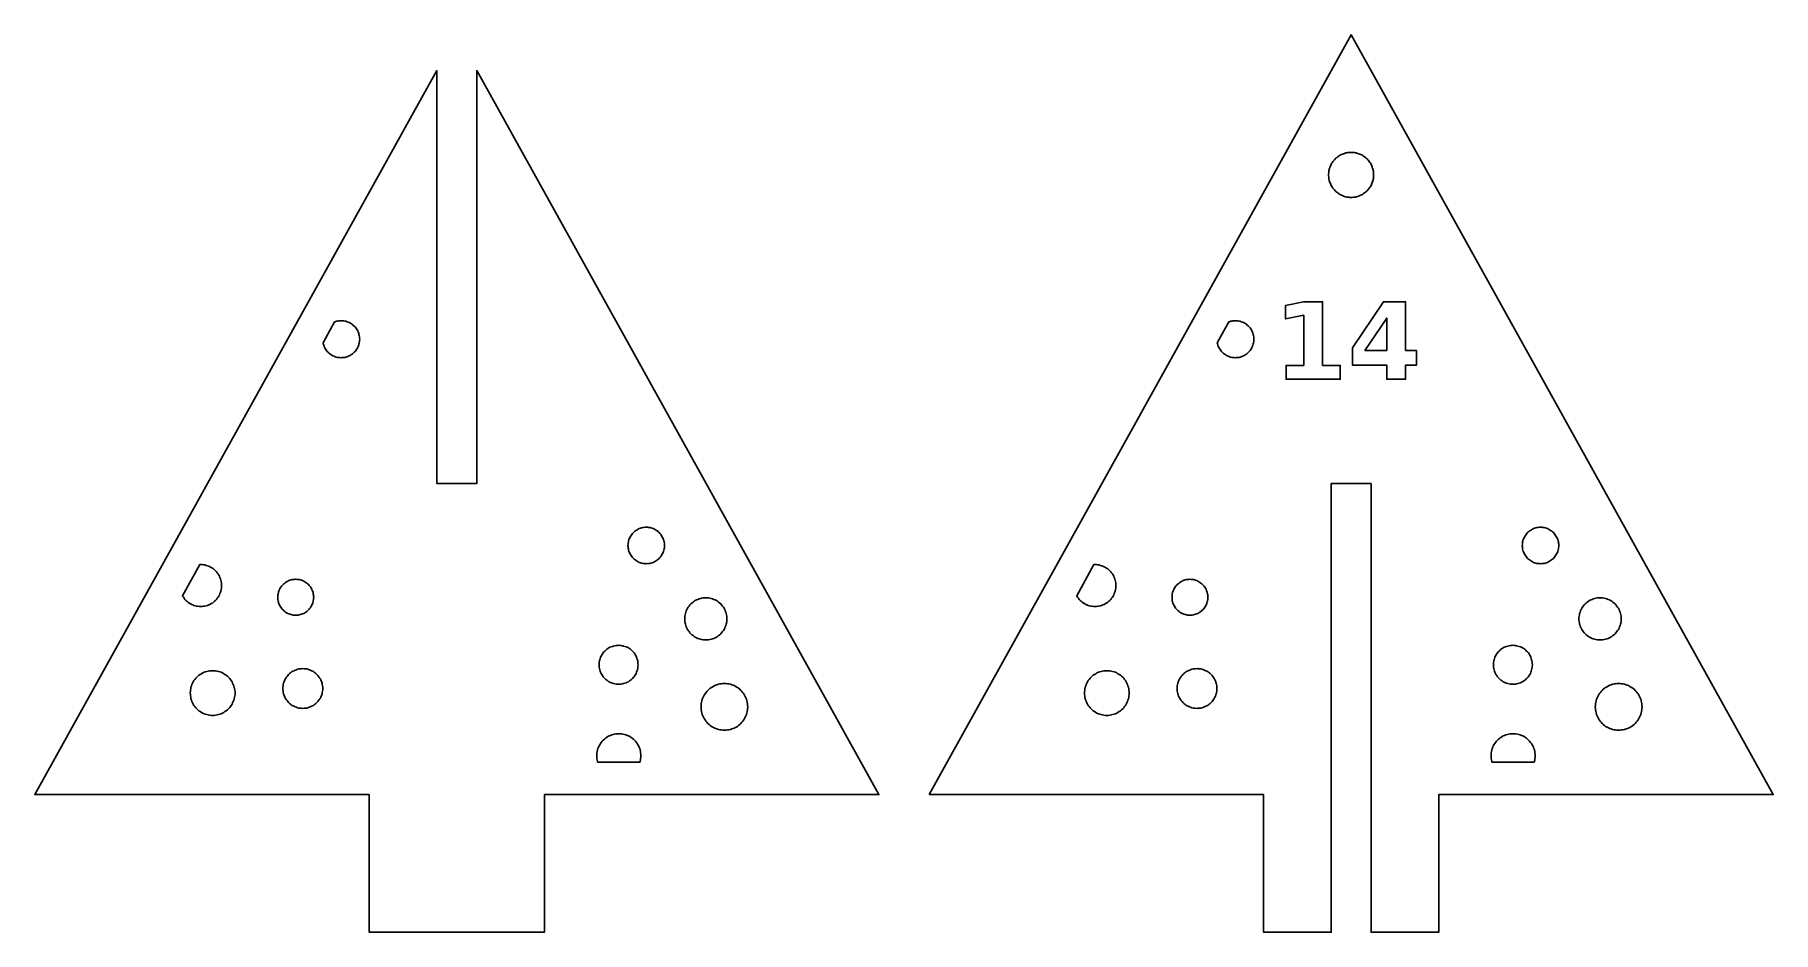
# Model space of a CAD drawing. Header units: millimetres. Extents: x -34 to 105, y -34 to 38.
import ezdxf

# ---------------------------------------------------------------- set-up
doc = ezdxf.new("R2010")
doc.units = ezdxf.units.MM
doc.layers.add('CUT', color=1, linetype='Continuous')
doc.layers.add('ENGRAVE', color=7, linetype='Continuous')

msp = doc.modelspace()

# ---------------------------------------------------------------- linework, layer by layer
at = {"layer": 'CUT'}
for points in [[(37.75, -23.25), (71.5, 37.5), (105.25, -23.25), (78.5, -23.25), (78.5, -34.25), (73.09, -34.25), (73.09, 1.62), (69.91, 1.62), (69.91, -34.25), (64.5, -34.25), (64.5, -23.25), (37.75, -23.25)], [(-7, -23.25), (-33.75, -23.25), (-1.59, 34.64), (-1.59, 1.62), (1.59, 1.62), (1.59, 34.64), (33.75, -23.25), (7, -23.25), (7, -34.25), (-7, -34.25), (-7, -23.25)], [(73.3, 26.39), (73.29, 26.48), (73.28, 26.56), (73.27, 26.65), (73.25, 26.74), (73.22, 26.82), (73.19, 26.91), (73.16, 26.99), (73.13, 27.07), (73.09, 27.15), (73.04, 27.23), (73, 27.3), (72.95, 27.37), (72.89, 27.44), (72.83, 27.51), (72.77, 27.57), (72.71, 27.63), (72.64, 27.69), (72.57, 27.75), (72.5, 27.8), (72.43, 27.84), (72.35, 27.89), (72.27, 27.93), (72.19, 27.96), (72.11, 27.99), (72.02, 28.02), (71.94, 28.05), (71.85, 28.07), (71.76, 28.08), (71.68, 28.09), (71.59, 28.1), (71.5, 28.1), (71.41, 28.1), (71.32, 28.09), (71.24, 28.08), (71.15, 28.07), (71.06, 28.05), (70.98, 28.02), (70.89, 27.99), (70.81, 27.96), (70.73, 27.93), (70.65, 27.89), (70.57, 27.84), (70.5, 27.8), (70.43, 27.75), (70.36, 27.69), (70.29, 27.63), (70.23, 27.57), (70.17, 27.51), (70.11, 27.44), (70.05, 27.37), (70, 27.3), (69.96, 27.23), (69.91, 27.15), (69.87, 27.07), (69.84, 26.99), (69.81, 26.91), (69.78, 26.82), (69.75, 26.74), (69.73, 26.65), (69.72, 26.56), (69.71, 26.48), (69.7, 26.39), (69.7, 26.3), (69.7, 26.21), (69.71, 26.12), (69.72, 26.04), (69.73, 25.95), (69.75, 25.86), (69.78, 25.78), (69.81, 25.69), (69.84, 25.61), (69.87, 25.53), (69.91, 25.45), (69.96, 25.37), (70, 25.3), (70.05, 25.23), (70.11, 25.16), (70.17, 25.09), (70.23, 25.03), (70.29, 24.97), (70.36, 24.91), (70.43, 24.85), (70.5, 24.8), (70.57, 24.76), (70.65, 24.71), (70.73, 24.67), (70.81, 24.64), (70.89, 24.61), (70.98, 24.58), (71.06, 24.55), (71.15, 24.53), (71.24, 24.52), (71.32, 24.51), (71.41, 24.5), (71.5, 24.5), (71.59, 24.5), (71.68, 24.51), (71.76, 24.52), (71.85, 24.53), (71.94, 24.55), (72.02, 24.58), (72.11, 24.61), (72.19, 24.64), (72.27, 24.67), (72.35, 24.71), (72.43, 24.76), (72.5, 24.8), (72.57, 24.85), (72.64, 24.91), (72.71, 24.97), (72.77, 25.03), (72.83, 25.09), (72.89, 25.16), (72.95, 25.23), (73, 25.3), (73.04, 25.37), (73.09, 25.45), (73.13, 25.53), (73.16, 25.61), (73.19, 25.69), (73.22, 25.78), (73.25, 25.86), (73.27, 25.95), (73.28, 26.04), (73.29, 26.12), (73.3, 26.21), (73.3, 26.3), (73.3, 26.39)], [(-7.83, 12.78), (-7.8, 12.87), (-7.79, 12.97), (-7.78, 13.07), (-7.77, 13.16), (-7.78, 13.26), (-7.79, 13.35), (-7.8, 13.45), (-7.83, 13.54), (-7.85, 13.64), (-7.89, 13.73), (-7.93, 13.82), (-7.97, 13.9), (-8.02, 13.98), (-8.08, 14.06), (-8.14, 14.14), (-8.21, 14.21), (-8.28, 14.27), (-8.35, 14.33), (-8.43, 14.39), (-8.51, 14.44), (-8.6, 14.49), (-8.69, 14.53), (-8.78, 14.56), (-8.87, 14.59), (-8.96, 14.61), (-9.06, 14.63), (-9.16, 14.64), (-9.25, 14.64), (-9.35, 14.64), (-9.45, 14.63), (-9.54, 14.61), (-9.64, 14.59), (-9.73, 14.56), (-9.78, 14.54), (-10.7, 12.88), (-10.7, 12.87), (-10.68, 12.78), (-10.65, 12.69), (-10.62, 12.6), (-10.58, 12.51), (-10.53, 12.42), (-10.48, 12.34), (-10.43, 12.26), (-10.36, 12.19), (-10.3, 12.12), (-10.23, 12.05), (-10.15, 11.99), (-10.07, 11.93), (-9.99, 11.88), (-9.91, 11.84), (-9.82, 11.8), (-9.73, 11.76), (-9.64, 11.73), (-9.54, 11.71), (-9.45, 11.7), (-9.35, 11.69), (-9.25, 11.68), (-9.16, 11.69), (-9.06, 11.7), (-8.96, 11.71), (-8.87, 11.73), (-8.78, 11.76), (-8.69, 11.8), (-8.6, 11.84), (-8.51, 11.88), (-8.43, 11.93), (-8.35, 11.99), (-8.28, 12.05), (-8.21, 12.12), (-8.14, 12.19), (-8.08, 12.26), (-8.02, 12.34), (-7.97, 12.42), (-7.93, 12.51), (-7.89, 12.6), (-7.85, 12.69), (-7.83, 12.78)], [(63.7, 12.87), (63.71, 12.97), (63.72, 13.07), (63.73, 13.16), (63.72, 13.26), (63.71, 13.35), (63.7, 13.45), (63.67, 13.54), (63.65, 13.64), (63.61, 13.73), (63.57, 13.82), (63.53, 13.9), (63.48, 13.98), (63.42, 14.06), (63.36, 14.14), (63.29, 14.21), (63.22, 14.27), (63.15, 14.33), (63.07, 14.39), (62.99, 14.44), (62.9, 14.49), (62.81, 14.53), (62.72, 14.56), (62.63, 14.59), (62.54, 14.61), (62.44, 14.63), (62.34, 14.64), (62.25, 14.64), (62.15, 14.64), (62.05, 14.63), (61.96, 14.61), (61.86, 14.59), (61.77, 14.56), (61.72, 14.54), (60.8, 12.88), (60.8, 12.87), (60.82, 12.78), (60.85, 12.69), (60.88, 12.6), (60.92, 12.51), (60.97, 12.42), (61.02, 12.34), (61.07, 12.26), (61.14, 12.19), (61.2, 12.12), (61.27, 12.05), (61.35, 11.99), (61.43, 11.93), (61.51, 11.88), (61.59, 11.84), (61.68, 11.8), (61.77, 11.76), (61.86, 11.73), (61.96, 11.71), (62.05, 11.7), (62.15, 11.69), (62.25, 11.68), (62.34, 11.69), (62.44, 11.7), (62.54, 11.71), (62.63, 11.73), (62.72, 11.76), (62.81, 11.8), (62.9, 11.84), (62.99, 11.88), (63.07, 11.93), (63.15, 11.99), (63.22, 12.05), (63.29, 12.12), (63.36, 12.19), (63.42, 12.26), (63.48, 12.34), (63.53, 12.42), (63.57, 12.51), (63.61, 12.6), (63.65, 12.69), (63.67, 12.78), (63.7, 12.87)], [(16.55, -3.71), (16.57, -3.61), (16.59, -3.52), (16.6, -3.42), (16.6, -3.33), (16.6, -3.23), (16.59, -3.14), (16.57, -3.04), (16.55, -2.95), (16.52, -2.86), (16.49, -2.77), (16.45, -2.68), (16.4, -2.6), (16.35, -2.52), (16.3, -2.44), (16.24, -2.37), (16.17, -2.3), (16.1, -2.23), (16.03, -2.17), (15.95, -2.12), (15.87, -2.07), (15.79, -2.02), (15.7, -1.98), (15.61, -1.95), (15.52, -1.92), (15.43, -1.9), (15.33, -1.88), (15.24, -1.87), (15.14, -1.87), (15.05, -1.87), (14.95, -1.88), (14.86, -1.9), (14.77, -1.92), (14.67, -1.95), (14.58, -1.98), (14.5, -2.02), (14.41, -2.07), (14.33, -2.12), (14.26, -2.17), (14.18, -2.23), (14.11, -2.3), (14.05, -2.37), (13.99, -2.44), (13.93, -2.52), (13.88, -2.6), (13.84, -2.68), (13.8, -2.77), (13.76, -2.86), (13.73, -2.95), (13.71, -3.04), (13.7, -3.14), (13.69, -3.23), (13.68, -3.33), (13.69, -3.42), (13.7, -3.52), (13.71, -3.61), (13.73, -3.71), (13.76, -3.8), (13.8, -3.89), (13.84, -3.97), (13.88, -4.06), (13.93, -4.14), (13.99, -4.22), (14.05, -4.29), (14.11, -4.36), (14.18, -4.42), (14.26, -4.49), (14.33, -4.54), (14.41, -4.59), (14.5, -4.64), (14.58, -4.68), (14.67, -4.71), (14.77, -4.74), (14.86, -4.76), (14.95, -4.77), (15.05, -4.78), (15.14, -4.79), (15.24, -4.78), (15.33, -4.77), (15.43, -4.76), (15.52, -4.74), (15.61, -4.71), (15.7, -4.68), (15.79, -4.64), (15.87, -4.59), (15.95, -4.54), (16.03, -4.49), (16.1, -4.42), (16.17, -4.36), (16.24, -4.29), (16.3, -4.22), (16.35, -4.14), (16.4, -4.06), (16.45, -3.97), (16.49, -3.89), (16.52, -3.8), (16.55, -3.71)], [(88.07, -3.61), (88.09, -3.52), (88.1, -3.42), (88.1, -3.33), (88.1, -3.23), (88.09, -3.14), (88.07, -3.04), (88.05, -2.95), (88.02, -2.86), (87.99, -2.77), (87.95, -2.68), (87.9, -2.6), (87.85, -2.52), (87.8, -2.44), (87.74, -2.37), (87.67, -2.3), (87.6, -2.23), (87.53, -2.17), (87.45, -2.12), (87.37, -2.07), (87.29, -2.02), (87.2, -1.98), (87.11, -1.95), (87.02, -1.92), (86.93, -1.9), (86.83, -1.88), (86.74, -1.87), (86.64, -1.87), (86.55, -1.87), (86.45, -1.88), (86.36, -1.9), (86.27, -1.92), (86.17, -1.95), (86.08, -1.98), (86, -2.02), (85.91, -2.07), (85.83, -2.12), (85.76, -2.17), (85.68, -2.23), (85.61, -2.3), (85.55, -2.37), (85.49, -2.44), (85.43, -2.52), (85.38, -2.6), (85.34, -2.68), (85.3, -2.77), (85.26, -2.86), (85.23, -2.95), (85.21, -3.04), (85.2, -3.14), (85.19, -3.23), (85.18, -3.33), (85.19, -3.42), (85.2, -3.52), (85.21, -3.61), (85.23, -3.71), (85.26, -3.8), (85.3, -3.89), (85.34, -3.97), (85.38, -4.06), (85.43, -4.14), (85.49, -4.22), (85.55, -4.29), (85.61, -4.36), (85.68, -4.42), (85.76, -4.49), (85.83, -4.54), (85.91, -4.59), (86, -4.64), (86.08, -4.68), (86.17, -4.71), (86.27, -4.74), (86.36, -4.76), (86.45, -4.77), (86.55, -4.78), (86.64, -4.79), (86.74, -4.78), (86.83, -4.77), (86.93, -4.76), (87.02, -4.74), (87.11, -4.71), (87.2, -4.68), (87.29, -4.64), (87.37, -4.59), (87.45, -4.54), (87.53, -4.49), (87.6, -4.42), (87.67, -4.36), (87.74, -4.29), (87.8, -4.22), (87.85, -4.14), (87.9, -4.06), (87.95, -3.97), (87.99, -3.89), (88.02, -3.8), (88.05, -3.71), (88.07, -3.61)], [(-18.84, -6.86), (-18.82, -6.75), (-18.81, -6.64), (-18.81, -6.53), (-18.81, -6.43), (-18.82, -6.32), (-18.84, -6.21), (-18.87, -6.1), (-18.9, -6), (-18.94, -5.89), (-18.98, -5.79), (-19.03, -5.7), (-19.09, -5.6), (-19.16, -5.52), (-19.22, -5.43), (-19.3, -5.35), (-19.38, -5.28), (-19.46, -5.21), (-19.55, -5.14), (-19.65, -5.09), (-19.74, -5.03), (-19.84, -4.99), (-19.95, -4.95), (-20.05, -4.92), (-20.16, -4.89), (-20.26, -4.88), (-20.37, -4.86), (-20.48, -4.86), (-20.56, -4.86), (-21.94, -7.35), (-21.93, -7.37), (-21.87, -7.46), (-21.81, -7.55), (-21.74, -7.64), (-21.67, -7.72), (-21.59, -7.79), (-21.5, -7.86), (-21.41, -7.93), (-21.32, -7.98), (-21.22, -8.04), (-21.12, -8.08), (-21.02, -8.12), (-20.92, -8.15), (-20.81, -8.18), (-20.7, -8.19), (-20.59, -8.2), (-20.48, -8.21), (-20.37, -8.2), (-20.26, -8.19), (-20.16, -8.18), (-20.05, -8.15), (-19.95, -8.12), (-19.84, -8.08), (-19.74, -8.04), (-19.65, -7.98), (-19.55, -7.93), (-19.46, -7.86), (-19.38, -7.79), (-19.3, -7.72), (-19.22, -7.64), (-19.16, -7.55), (-19.09, -7.46), (-19.03, -7.37), (-18.98, -7.27), (-18.94, -7.17), (-18.9, -7.07), (-18.87, -6.97), (-18.84, -6.86)], [(52.68, -6.75), (52.69, -6.64), (52.69, -6.53), (52.69, -6.43), (52.68, -6.32), (52.66, -6.21), (52.63, -6.1), (52.6, -6), (52.56, -5.89), (52.52, -5.79), (52.47, -5.7), (52.41, -5.6), (52.34, -5.52), (52.28, -5.43), (52.2, -5.35), (52.12, -5.28), (52.04, -5.21), (51.95, -5.14), (51.85, -5.09), (51.76, -5.03), (51.66, -4.99), (51.55, -4.95), (51.45, -4.92), (51.34, -4.89), (51.24, -4.88), (51.13, -4.86), (51.02, -4.86), (50.94, -4.86), (49.56, -7.35), (49.57, -7.37), (49.63, -7.46), (49.69, -7.55), (49.76, -7.64), (49.83, -7.72), (49.91, -7.79), (50, -7.86), (50.09, -7.93), (50.18, -7.98), (50.28, -8.04), (50.38, -8.08), (50.48, -8.12), (50.58, -8.15), (50.69, -8.18), (50.8, -8.19), (50.91, -8.2), (51.02, -8.21), (51.13, -8.2), (51.24, -8.19), (51.34, -8.18), (51.45, -8.15), (51.55, -8.12), (51.66, -8.08), (51.76, -8.04), (51.85, -7.98), (51.95, -7.93), (52.04, -7.86), (52.12, -7.79), (52.2, -7.72), (52.28, -7.64), (52.34, -7.55), (52.41, -7.46), (52.47, -7.37), (52.52, -7.27), (52.56, -7.17), (52.6, -7.07), (52.63, -6.97), (52.66, -6.86), (52.68, -6.75)], [(-11.48, -7.75), (-11.46, -7.66), (-11.46, -7.56), (-11.45, -7.47), (-11.46, -7.37), (-11.46, -7.28), (-11.48, -7.19), (-11.5, -7.1), (-11.53, -7.01), (-11.56, -6.92), (-11.6, -6.83), (-11.64, -6.75), (-11.69, -6.67), (-11.75, -6.59), (-11.81, -6.52), (-11.87, -6.45), (-11.94, -6.39), (-12.01, -6.33), (-12.09, -6.28), (-12.17, -6.23), (-12.25, -6.18), (-12.34, -6.14), (-12.43, -6.11), (-12.52, -6.08), (-12.61, -6.06), (-12.7, -6.05), (-12.79, -6.04), (-12.89, -6.03), (-12.98, -6.04), (-13.08, -6.05), (-13.17, -6.06), (-13.26, -6.08), (-13.35, -6.11), (-13.44, -6.14), (-13.52, -6.18), (-13.61, -6.23), (-13.69, -6.28), (-13.76, -6.33), (-13.83, -6.39), (-13.9, -6.45), (-13.97, -6.52), (-14.03, -6.59), (-14.08, -6.67), (-14.13, -6.75), (-14.18, -6.83), (-14.21, -6.92), (-14.25, -7.01), (-14.27, -7.1), (-14.3, -7.19), (-14.31, -7.28), (-14.32, -7.37), (-14.32, -7.47), (-14.32, -7.56), (-14.31, -7.66), (-14.3, -7.75), (-14.27, -7.84), (-14.25, -7.93), (-14.21, -8.02), (-14.18, -8.1), (-14.13, -8.19), (-14.08, -8.27), (-14.03, -8.34), (-13.97, -8.42), (-13.9, -8.48), (-13.83, -8.55), (-13.76, -8.61), (-13.69, -8.66), (-13.61, -8.71), (-13.52, -8.76), (-13.44, -8.8), (-13.35, -8.83), (-13.26, -8.86), (-13.17, -8.88), (-13.08, -8.89), (-12.98, -8.9), (-12.89, -8.9), (-12.79, -8.9), (-12.7, -8.89), (-12.61, -8.88), (-12.52, -8.86), (-12.43, -8.83), (-12.34, -8.8), (-12.25, -8.76), (-12.17, -8.71), (-12.09, -8.66), (-12.01, -8.61), (-11.94, -8.55), (-11.87, -8.48), (-11.81, -8.42), (-11.75, -8.34), (-11.69, -8.27), (-11.64, -8.19), (-11.6, -8.1), (-11.56, -8.02), (-11.53, -7.93), (-11.5, -7.84), (-11.48, -7.75)], [(60.04, -7.66), (60.04, -7.56), (60.05, -7.47), (60.04, -7.37), (60.04, -7.28), (60.02, -7.19), (60, -7.1), (59.97, -7.01), (59.94, -6.92), (59.9, -6.83), (59.86, -6.75), (59.81, -6.67), (59.75, -6.59), (59.69, -6.52), (59.63, -6.45), (59.56, -6.39), (59.49, -6.33), (59.41, -6.28), (59.33, -6.23), (59.25, -6.18), (59.16, -6.14), (59.07, -6.11), (58.98, -6.08), (58.89, -6.06), (58.8, -6.05), (58.71, -6.04), (58.61, -6.03), (58.52, -6.04), (58.42, -6.05), (58.33, -6.06), (58.24, -6.08), (58.15, -6.11), (58.06, -6.14), (57.98, -6.18), (57.89, -6.23), (57.81, -6.28), (57.74, -6.33), (57.67, -6.39), (57.6, -6.45), (57.53, -6.52), (57.47, -6.59), (57.42, -6.67), (57.37, -6.75), (57.32, -6.83), (57.29, -6.92), (57.25, -7.01), (57.23, -7.1), (57.2, -7.19), (57.19, -7.28), (57.18, -7.37), (57.18, -7.47), (57.18, -7.56), (57.19, -7.66), (57.2, -7.75), (57.23, -7.84), (57.25, -7.93), (57.29, -8.02), (57.32, -8.1), (57.37, -8.19), (57.42, -8.27), (57.47, -8.34), (57.53, -8.42), (57.6, -8.48), (57.67, -8.55), (57.74, -8.61), (57.81, -8.66), (57.89, -8.71), (57.98, -8.76), (58.06, -8.8), (58.15, -8.83), (58.24, -8.86), (58.33, -8.88), (58.42, -8.89), (58.52, -8.9), (58.61, -8.9), (58.71, -8.9), (58.8, -8.89), (58.89, -8.88), (58.98, -8.86), (59.07, -8.83), (59.16, -8.8), (59.25, -8.76), (59.33, -8.71), (59.41, -8.66), (59.49, -8.61), (59.56, -8.55), (59.63, -8.48), (59.69, -8.42), (59.75, -8.34), (59.81, -8.27), (59.86, -8.19), (59.9, -8.1), (59.94, -8.02), (59.97, -7.93), (60, -7.84), (60.02, -7.75), (60.04, -7.66)], [(21.56, -9.53), (21.58, -9.42), (21.59, -9.31), (21.59, -9.2), (21.59, -9.09), (21.58, -8.98), (21.56, -8.87), (21.54, -8.76), (21.5, -8.65), (21.46, -8.55), (21.42, -8.45), (21.37, -8.35), (21.31, -8.26), (21.24, -8.17), (21.17, -8.08), (21.1, -8), (21.02, -7.93), (20.93, -7.86), (20.84, -7.79), (20.75, -7.73), (20.65, -7.68), (20.55, -7.64), (20.45, -7.6), (20.34, -7.57), (20.23, -7.54), (20.12, -7.52), (20.01, -7.51), (19.9, -7.51), (19.79, -7.51), (19.68, -7.52), (19.57, -7.54), (19.47, -7.57), (19.36, -7.6), (19.26, -7.64), (19.16, -7.68), (19.06, -7.73), (18.97, -7.79), (18.88, -7.86), (18.79, -7.93), (18.71, -8), (18.63, -8.08), (18.56, -8.17), (18.5, -8.26), (18.44, -8.35), (18.39, -8.45), (18.34, -8.55), (18.31, -8.65), (18.27, -8.76), (18.25, -8.87), (18.23, -8.98), (18.22, -9.09), (18.22, -9.2), (18.22, -9.31), (18.23, -9.42), (18.25, -9.53), (18.27, -9.63), (18.31, -9.74), (18.34, -9.84), (18.39, -9.94), (18.44, -10.04), (18.5, -10.13), (18.56, -10.22), (18.63, -10.31), (18.71, -10.39), (18.79, -10.47), (18.88, -10.54), (18.97, -10.6), (19.06, -10.66), (19.16, -10.71), (19.26, -10.76), (19.36, -10.8), (19.47, -10.83), (19.57, -10.85), (19.68, -10.87), (19.79, -10.88), (19.9, -10.88), (20.01, -10.88), (20.12, -10.87), (20.23, -10.85), (20.34, -10.83), (20.45, -10.8), (20.55, -10.76), (20.65, -10.71), (20.75, -10.66), (20.84, -10.6), (20.93, -10.54), (21.02, -10.47), (21.1, -10.39), (21.17, -10.31), (21.24, -10.22), (21.31, -10.13), (21.37, -10.04), (21.42, -9.94), (21.46, -9.84), (21.5, -9.74), (21.54, -9.63), (21.56, -9.53)], [(93.08, -9.42), (93.09, -9.31), (93.09, -9.2), (93.09, -9.09), (93.08, -8.98), (93.06, -8.87), (93.04, -8.76), (93, -8.65), (92.96, -8.55), (92.92, -8.45), (92.87, -8.35), (92.81, -8.26), (92.74, -8.17), (92.67, -8.08), (92.6, -8), (92.52, -7.93), (92.43, -7.86), (92.34, -7.79), (92.25, -7.73), (92.15, -7.68), (92.05, -7.64), (91.95, -7.6), (91.84, -7.57), (91.73, -7.54), (91.62, -7.52), (91.51, -7.51), (91.4, -7.51), (91.29, -7.51), (91.18, -7.52), (91.07, -7.54), (90.97, -7.57), (90.86, -7.6), (90.76, -7.64), (90.66, -7.68), (90.56, -7.73), (90.47, -7.79), (90.38, -7.86), (90.29, -7.93), (90.21, -8), (90.13, -8.08), (90.06, -8.17), (90, -8.26), (89.94, -8.35), (89.89, -8.45), (89.84, -8.55), (89.81, -8.65), (89.77, -8.76), (89.75, -8.87), (89.73, -8.98), (89.72, -9.09), (89.72, -9.2), (89.72, -9.31), (89.73, -9.42), (89.75, -9.53), (89.77, -9.63), (89.81, -9.74), (89.84, -9.84), (89.89, -9.94), (89.94, -10.04), (90, -10.13), (90.06, -10.22), (90.13, -10.31), (90.21, -10.39), (90.29, -10.47), (90.38, -10.54), (90.47, -10.6), (90.56, -10.66), (90.66, -10.71), (90.76, -10.76), (90.86, -10.8), (90.97, -10.83), (91.07, -10.85), (91.18, -10.87), (91.29, -10.88), (91.4, -10.88), (91.51, -10.88), (91.62, -10.87), (91.73, -10.85), (91.84, -10.83), (91.95, -10.8), (92.05, -10.76), (92.15, -10.71), (92.25, -10.66), (92.34, -10.6), (92.43, -10.54), (92.52, -10.47), (92.6, -10.39), (92.67, -10.31), (92.74, -10.22), (92.81, -10.13), (92.87, -10.04), (92.92, -9.94), (92.96, -9.84), (93, -9.74), (93.04, -9.63), (93.06, -9.53), (93.08, -9.42)], [(14.43, -13.27), (14.46, -13.17), (14.47, -13.07), (14.48, -12.97), (14.49, -12.87), (14.48, -12.77), (14.47, -12.67), (14.46, -12.56), (14.43, -12.47), (14.4, -12.37), (14.37, -12.27), (14.33, -12.18), (14.28, -12.09), (14.23, -12), (14.17, -11.92), (14.1, -11.84), (14.03, -11.77), (13.96, -11.7), (13.88, -11.63), (13.8, -11.57), (13.71, -11.52), (13.62, -11.47), (13.53, -11.43), (13.43, -11.4), (13.33, -11.37), (13.23, -11.34), (13.13, -11.33), (13.03, -11.32), (12.93, -11.31), (12.83, -11.32), (12.73, -11.33), (12.63, -11.34), (12.53, -11.37), (12.43, -11.4), (12.34, -11.43), (12.24, -11.47), (12.15, -11.52), (12.07, -11.57), (11.98, -11.63), (11.91, -11.7), (11.83, -11.77), (11.76, -11.84), (11.7, -11.92), (11.64, -12), (11.58, -12.09), (11.54, -12.18), (11.49, -12.27), (11.46, -12.37), (11.43, -12.47), (11.41, -12.56), (11.39, -12.67), (11.38, -12.77), (11.38, -12.87), (11.38, -12.97), (11.39, -13.07), (11.41, -13.17), (11.43, -13.27), (11.46, -13.37), (11.49, -13.46), (11.54, -13.56), (11.58, -13.65), (11.64, -13.73), (11.7, -13.82), (11.76, -13.89), (11.83, -13.97), (11.91, -14.04), (11.98, -14.1), (12.07, -14.16), (12.15, -14.22), (12.24, -14.26), (12.34, -14.31), (12.43, -14.34), (12.53, -14.37), (12.63, -14.39), (12.73, -14.41), (12.83, -14.42), (12.93, -14.42), (13.03, -14.42), (13.13, -14.41), (13.23, -14.39), (13.33, -14.37), (13.43, -14.34), (13.53, -14.31), (13.62, -14.26), (13.71, -14.22), (13.8, -14.16), (13.88, -14.1), (13.96, -14.04), (14.03, -13.97), (14.1, -13.89), (14.17, -13.82), (14.23, -13.73), (14.28, -13.65), (14.33, -13.56), (14.37, -13.46), (14.4, -13.37), (14.43, -13.27)], [(85.96, -13.17), (85.97, -13.07), (85.98, -12.97), (85.99, -12.87), (85.98, -12.77), (85.97, -12.67), (85.96, -12.56), (85.93, -12.47), (85.9, -12.37), (85.87, -12.27), (85.83, -12.18), (85.78, -12.09), (85.73, -12), (85.67, -11.92), (85.6, -11.84), (85.53, -11.77), (85.46, -11.7), (85.38, -11.63), (85.3, -11.57), (85.21, -11.52), (85.12, -11.47), (85.03, -11.43), (84.93, -11.4), (84.83, -11.37), (84.73, -11.34), (84.63, -11.33), (84.53, -11.32), (84.43, -11.31), (84.33, -11.32), (84.23, -11.33), (84.13, -11.34), (84.03, -11.37), (83.93, -11.4), (83.84, -11.43), (83.74, -11.47), (83.65, -11.52), (83.57, -11.57), (83.48, -11.63), (83.41, -11.7), (83.33, -11.77), (83.26, -11.84), (83.2, -11.92), (83.14, -12), (83.08, -12.09), (83.04, -12.18), (82.99, -12.27), (82.96, -12.37), (82.93, -12.47), (82.91, -12.56), (82.89, -12.67), (82.88, -12.77), (82.88, -12.87), (82.88, -12.97), (82.89, -13.07), (82.91, -13.17), (82.93, -13.27), (82.96, -13.37), (82.99, -13.46), (83.04, -13.56), (83.08, -13.65), (83.14, -13.73), (83.2, -13.82), (83.26, -13.89), (83.33, -13.97), (83.41, -14.04), (83.48, -14.1), (83.57, -14.16), (83.65, -14.22), (83.74, -14.26), (83.84, -14.31), (83.93, -14.34), (84.03, -14.37), (84.13, -14.39), (84.23, -14.41), (84.33, -14.42), (84.43, -14.42), (84.53, -14.42), (84.63, -14.41), (84.73, -14.39), (84.83, -14.37), (84.93, -14.34), (85.03, -14.31), (85.12, -14.26), (85.21, -14.22), (85.3, -14.16), (85.38, -14.1), (85.46, -14.04), (85.53, -13.97), (85.6, -13.89), (85.67, -13.82), (85.73, -13.73), (85.78, -13.65), (85.83, -13.56), (85.87, -13.46), (85.9, -13.37), (85.93, -13.27), (85.96, -13.17)], [(-17.78, -15.47), (-17.76, -15.36), (-17.74, -15.24), (-17.74, -15.12), (-17.74, -15.01), (-17.76, -14.89), (-17.78, -14.78), (-17.8, -14.66), (-17.84, -14.55), (-17.88, -14.44), (-17.93, -14.33), (-17.98, -14.23), (-18.04, -14.13), (-18.11, -14.04), (-18.18, -13.95), (-18.26, -13.86), (-18.35, -13.78), (-18.44, -13.71), (-18.54, -13.64), (-18.64, -13.58), (-18.74, -13.52), (-18.85, -13.47), (-18.95, -13.43), (-19.07, -13.4), (-19.18, -13.37), (-19.3, -13.35), (-19.41, -13.34), (-19.53, -13.34), (-19.65, -13.34), (-19.76, -13.35), (-19.88, -13.37), (-19.99, -13.4), (-20.1, -13.43), (-20.21, -13.47), (-20.32, -13.52), (-20.42, -13.58), (-20.52, -13.64), (-20.62, -13.71), (-20.71, -13.78), (-20.79, -13.86), (-20.87, -13.95), (-20.95, -14.04), (-21.02, -14.13), (-21.08, -14.23), (-21.13, -14.33), (-21.18, -14.44), (-21.22, -14.55), (-21.26, -14.66), (-21.28, -14.78), (-21.3, -14.89), (-21.31, -15.01), (-21.32, -15.12), (-21.31, -15.24), (-21.3, -15.36), (-21.28, -15.47), (-21.26, -15.59), (-21.22, -15.7), (-21.18, -15.81), (-21.13, -15.92), (-21.08, -16.02), (-21.02, -16.12), (-20.95, -16.21), (-20.87, -16.3), (-20.79, -16.39), (-20.71, -16.47), (-20.62, -16.54), (-20.52, -16.61), (-20.42, -16.67), (-20.32, -16.73), (-20.21, -16.78), (-20.1, -16.82), (-19.99, -16.85), (-19.88, -16.88), (-19.76, -16.9), (-19.65, -16.91), (-19.53, -16.91), (-19.41, -16.91), (-19.3, -16.9), (-19.18, -16.88), (-19.07, -16.85), (-18.95, -16.82), (-18.85, -16.78), (-18.74, -16.73), (-18.64, -16.67), (-18.54, -16.61), (-18.44, -16.54), (-18.35, -16.47), (-18.26, -16.39), (-18.18, -16.3), (-18.11, -16.21), (-18.04, -16.12), (-17.98, -16.02), (-17.93, -15.92), (-17.88, -15.81), (-17.84, -15.7), (-17.8, -15.59), (-17.78, -15.47)], [(-10.78, -15.18), (-10.76, -15.08), (-10.74, -14.97), (-10.73, -14.87), (-10.73, -14.76), (-10.73, -14.66), (-10.74, -14.56), (-10.76, -14.45), (-10.78, -14.35), (-10.81, -14.25), (-10.85, -14.16), (-10.89, -14.06), (-10.94, -13.97), (-11, -13.88), (-11.06, -13.8), (-11.12, -13.72), (-11.2, -13.64), (-11.27, -13.57), (-11.35, -13.5), (-11.44, -13.44), (-11.53, -13.39), (-11.62, -13.34), (-11.71, -13.29), (-11.81, -13.26), (-11.91, -13.23), (-12.01, -13.2), (-12.11, -13.19), (-12.22, -13.18), (-12.32, -13.17), (-12.43, -13.18), (-12.53, -13.19), (-12.63, -13.2), (-12.73, -13.23), (-12.83, -13.26), (-12.93, -13.29), (-13.02, -13.34), (-13.12, -13.39), (-13.21, -13.44), (-13.29, -13.5), (-13.37, -13.57), (-13.45, -13.64), (-13.52, -13.72), (-13.58, -13.8), (-13.64, -13.88), (-13.7, -13.97), (-13.75, -14.06), (-13.79, -14.16), (-13.83, -14.25), (-13.86, -14.35), (-13.88, -14.45), (-13.9, -14.56), (-13.91, -14.66), (-13.91, -14.76), (-13.91, -14.87), (-13.9, -14.97), (-13.88, -15.08), (-13.86, -15.18), (-13.83, -15.28), (-13.79, -15.37), (-13.75, -15.47), (-13.7, -15.56), (-13.64, -15.65), (-13.58, -15.73), (-13.52, -15.81), (-13.45, -15.89), (-13.37, -15.96), (-13.29, -16.03), (-13.21, -16.09), (-13.12, -16.14), (-13.02, -16.19), (-12.93, -16.24), (-12.83, -16.27), (-12.73, -16.3), (-12.63, -16.33), (-12.53, -16.34), (-12.43, -16.35), (-12.32, -16.36), (-12.22, -16.35), (-12.11, -16.34), (-12.01, -16.33), (-11.91, -16.3), (-11.81, -16.27), (-11.71, -16.24), (-11.62, -16.19), (-11.53, -16.14), (-11.44, -16.09), (-11.35, -16.03), (-11.27, -15.96), (-11.2, -15.89), (-11.12, -15.81), (-11.06, -15.73), (-11, -15.65), (-10.94, -15.56), (-10.89, -15.47), (-10.85, -15.37), (-10.81, -15.28), (-10.78, -15.18)], [(53.74, -15.36), (53.76, -15.24), (53.76, -15.12), (53.76, -15.01), (53.74, -14.89), (53.72, -14.78), (53.7, -14.66), (53.66, -14.55), (53.62, -14.44), (53.57, -14.33), (53.52, -14.23), (53.46, -14.13), (53.39, -14.04), (53.32, -13.95), (53.24, -13.86), (53.15, -13.78), (53.06, -13.71), (52.96, -13.64), (52.86, -13.58), (52.76, -13.52), (52.65, -13.47), (52.55, -13.43), (52.43, -13.4), (52.32, -13.37), (52.2, -13.35), (52.09, -13.34), (51.97, -13.34), (51.85, -13.34), (51.74, -13.35), (51.62, -13.37), (51.51, -13.4), (51.4, -13.43), (51.29, -13.47), (51.18, -13.52), (51.08, -13.58), (50.98, -13.64), (50.88, -13.71), (50.79, -13.78), (50.71, -13.86), (50.63, -13.95), (50.55, -14.04), (50.48, -14.13), (50.42, -14.23), (50.37, -14.33), (50.32, -14.44), (50.28, -14.55), (50.24, -14.66), (50.22, -14.78), (50.2, -14.89), (50.19, -15.01), (50.18, -15.12), (50.19, -15.24), (50.2, -15.36), (50.22, -15.47), (50.24, -15.59), (50.28, -15.7), (50.32, -15.81), (50.37, -15.92), (50.42, -16.02), (50.48, -16.12), (50.55, -16.21), (50.63, -16.3), (50.71, -16.39), (50.79, -16.47), (50.88, -16.54), (50.98, -16.61), (51.08, -16.67), (51.18, -16.73), (51.29, -16.78), (51.4, -16.82), (51.51, -16.85), (51.62, -16.88), (51.74, -16.9), (51.85, -16.91), (51.97, -16.91), (52.09, -16.91), (52.2, -16.9), (52.32, -16.88), (52.43, -16.85), (52.55, -16.82), (52.65, -16.78), (52.76, -16.73), (52.86, -16.67), (52.96, -16.61), (53.06, -16.54), (53.15, -16.47), (53.24, -16.39), (53.32, -16.3), (53.39, -16.21), (53.46, -16.12), (53.52, -16.02), (53.57, -15.92), (53.62, -15.81), (53.66, -15.7), (53.7, -15.59), (53.72, -15.47), (53.74, -15.36)], [(60.74, -15.08), (60.76, -14.97), (60.77, -14.87), (60.77, -14.76), (60.77, -14.66), (60.76, -14.56), (60.74, -14.45), (60.72, -14.35), (60.69, -14.25), (60.65, -14.16), (60.61, -14.06), (60.56, -13.97), (60.5, -13.88), (60.44, -13.8), (60.38, -13.72), (60.3, -13.64), (60.23, -13.57), (60.15, -13.5), (60.06, -13.44), (59.97, -13.39), (59.88, -13.34), (59.79, -13.29), (59.69, -13.26), (59.59, -13.23), (59.49, -13.2), (59.39, -13.19), (59.28, -13.18), (59.18, -13.17), (59.07, -13.18), (58.97, -13.19), (58.87, -13.2), (58.77, -13.23), (58.67, -13.26), (58.57, -13.29), (58.48, -13.34), (58.38, -13.39), (58.29, -13.44), (58.21, -13.5), (58.13, -13.57), (58.05, -13.64), (57.98, -13.72), (57.92, -13.8), (57.86, -13.88), (57.8, -13.97), (57.75, -14.06), (57.71, -14.16), (57.67, -14.25), (57.64, -14.35), (57.62, -14.45), (57.6, -14.56), (57.59, -14.66), (57.59, -14.76), (57.59, -14.87), (57.6, -14.97), (57.62, -15.08), (57.64, -15.18), (57.67, -15.28), (57.71, -15.37), (57.75, -15.47), (57.8, -15.56), (57.86, -15.65), (57.92, -15.73), (57.98, -15.81), (58.05, -15.89), (58.13, -15.96), (58.21, -16.03), (58.29, -16.09), (58.38, -16.14), (58.48, -16.19), (58.57, -16.24), (58.67, -16.27), (58.77, -16.3), (58.87, -16.33), (58.97, -16.34), (59.07, -16.35), (59.18, -16.36), (59.28, -16.35), (59.39, -16.34), (59.49, -16.33), (59.59, -16.3), (59.69, -16.27), (59.79, -16.24), (59.88, -16.19), (59.97, -16.14), (60.06, -16.09), (60.15, -16.03), (60.23, -15.96), (60.3, -15.89), (60.38, -15.81), (60.44, -15.73), (60.5, -15.65), (60.56, -15.56), (60.61, -15.47), (60.65, -15.37), (60.69, -15.28), (60.72, -15.18), (60.74, -15.08)], [(23.22, -16.6), (23.24, -16.48), (23.25, -16.36), (23.26, -16.23), (23.25, -16.11), (23.24, -15.99), (23.22, -15.87), (23.19, -15.75), (23.16, -15.63), (23.11, -15.52), (23.06, -15.41), (23.01, -15.3), (22.94, -15.2), (22.87, -15.1), (22.79, -15), (22.71, -14.92), (22.62, -14.83), (22.53, -14.75), (22.43, -14.68), (22.32, -14.62), (22.22, -14.56), (22.1, -14.51), (21.99, -14.47), (21.87, -14.43), (21.75, -14.4), (21.63, -14.38), (21.51, -14.37), (21.39, -14.37), (21.27, -14.37), (21.15, -14.38), (21.03, -14.4), (20.91, -14.43), (20.79, -14.47), (20.68, -14.51), (20.57, -14.56), (20.46, -14.62), (20.35, -14.68), (20.25, -14.75), (20.16, -14.83), (20.07, -14.92), (19.99, -15), (19.91, -15.1), (19.84, -15.2), (19.77, -15.3), (19.72, -15.41), (19.67, -15.52), (19.62, -15.63), (19.59, -15.75), (19.56, -15.87), (19.54, -15.99), (19.53, -16.11), (19.52, -16.23), (19.53, -16.36), (19.54, -16.48), (19.56, -16.6), (19.59, -16.72), (19.62, -16.83), (19.67, -16.95), (19.72, -17.06), (19.77, -17.17), (19.84, -17.27), (19.91, -17.37), (19.99, -17.46), (20.07, -17.55), (20.16, -17.64), (20.25, -17.71), (20.35, -17.79), (20.46, -17.85), (20.57, -17.91), (20.68, -17.96), (20.79, -18), (20.91, -18.04), (21.03, -18.06), (21.15, -18.08), (21.27, -18.1), (21.39, -18.1), (21.51, -18.1), (21.63, -18.08), (21.75, -18.06), (21.87, -18.04), (21.99, -18), (22.1, -17.96), (22.22, -17.91), (22.32, -17.85), (22.43, -17.79), (22.53, -17.71), (22.62, -17.64), (22.71, -17.55), (22.79, -17.46), (22.87, -17.37), (22.94, -17.27), (23.01, -17.17), (23.06, -17.06), (23.11, -16.95), (23.16, -16.83), (23.19, -16.72), (23.22, -16.6)], [(94.74, -16.48), (94.75, -16.36), (94.76, -16.23), (94.75, -16.11), (94.74, -15.99), (94.72, -15.87), (94.69, -15.75), (94.66, -15.63), (94.61, -15.52), (94.56, -15.41), (94.51, -15.3), (94.44, -15.2), (94.37, -15.1), (94.29, -15), (94.21, -14.92), (94.12, -14.83), (94.03, -14.75), (93.93, -14.68), (93.82, -14.62), (93.72, -14.56), (93.6, -14.51), (93.49, -14.47), (93.37, -14.43), (93.25, -14.4), (93.13, -14.38), (93.01, -14.37), (92.89, -14.37), (92.77, -14.37), (92.65, -14.38), (92.53, -14.4), (92.41, -14.43), (92.29, -14.47), (92.18, -14.51), (92.07, -14.56), (91.96, -14.62), (91.85, -14.68), (91.75, -14.75), (91.66, -14.83), (91.57, -14.92), (91.49, -15), (91.41, -15.1), (91.34, -15.2), (91.27, -15.3), (91.22, -15.41), (91.17, -15.52), (91.12, -15.63), (91.09, -15.75), (91.06, -15.87), (91.04, -15.99), (91.03, -16.11), (91.02, -16.23), (91.03, -16.36), (91.04, -16.48), (91.06, -16.6), (91.09, -16.72), (91.12, -16.83), (91.17, -16.95), (91.22, -17.06), (91.27, -17.17), (91.34, -17.27), (91.41, -17.37), (91.49, -17.46), (91.57, -17.55), (91.66, -17.64), (91.75, -17.71), (91.85, -17.79), (91.96, -17.85), (92.07, -17.91), (92.18, -17.96), (92.29, -18), (92.41, -18.04), (92.53, -18.06), (92.65, -18.08), (92.77, -18.1), (92.89, -18.1), (93.01, -18.1), (93.13, -18.08), (93.25, -18.06), (93.37, -18.04), (93.49, -18), (93.6, -17.96), (93.72, -17.91), (93.82, -17.85), (93.93, -17.79), (94.03, -17.71), (94.12, -17.64), (94.21, -17.55), (94.29, -17.46), (94.37, -17.37), (94.44, -17.27), (94.51, -17.17), (94.56, -17.06), (94.61, -16.95), (94.66, -16.83), (94.69, -16.72), (94.72, -16.6), (94.74, -16.48)], [(14.68, -20.48), (14.69, -20.37), (14.71, -20.25), (14.71, -20.14), (14.71, -20.02), (14.69, -19.91), (14.68, -19.79), (14.65, -19.68), (14.62, -19.57), (14.58, -19.46), (14.53, -19.36), (14.47, -19.26), (14.41, -19.16), (14.35, -19.07), (14.27, -18.98), (14.19, -18.89), (14.11, -18.81), (14.02, -18.74), (13.93, -18.67), (13.83, -18.61), (13.73, -18.56), (13.62, -18.51), (13.51, -18.47), (13.4, -18.44), (13.29, -18.41), (13.18, -18.39), (13.06, -18.38), (12.95, -18.38), (12.83, -18.38), (12.72, -18.39), (12.6, -18.41), (12.49, -18.44), (12.38, -18.47), (12.27, -18.51), (12.17, -18.56), (12.07, -18.61), (11.97, -18.67), (11.88, -18.74), (11.79, -18.81), (11.7, -18.89), (11.62, -18.98), (11.55, -19.07), (11.48, -19.16), (11.42, -19.26), (11.37, -19.36), (11.32, -19.46), (11.28, -19.57), (11.25, -19.68), (11.22, -19.79), (11.2, -19.91), (11.19, -20.02), (11.19, -20.14), (11.19, -20.25), (11.2, -20.37), (11.22, -20.48), (11.25, -20.59), (11.26, -20.65), (14.63, -20.65), (14.65, -20.59), (14.68, -20.48)], [(86.19, -20.37), (86.21, -20.25), (86.21, -20.14), (86.21, -20.02), (86.19, -19.91), (86.18, -19.79), (86.15, -19.68), (86.12, -19.57), (86.08, -19.46), (86.03, -19.36), (85.97, -19.26), (85.91, -19.16), (85.85, -19.07), (85.77, -18.98), (85.69, -18.89), (85.61, -18.81), (85.52, -18.74), (85.43, -18.67), (85.33, -18.61), (85.23, -18.56), (85.12, -18.51), (85.01, -18.47), (84.9, -18.44), (84.79, -18.41), (84.68, -18.39), (84.56, -18.38), (84.45, -18.38), (84.33, -18.38), (84.22, -18.39), (84.1, -18.41), (83.99, -18.44), (83.88, -18.47), (83.77, -18.51), (83.67, -18.56), (83.57, -18.61), (83.47, -18.67), (83.38, -18.74), (83.29, -18.81), (83.2, -18.89), (83.12, -18.98), (83.05, -19.07), (82.98, -19.16), (82.92, -19.26), (82.87, -19.36), (82.82, -19.46), (82.78, -19.57), (82.75, -19.68), (82.72, -19.79), (82.7, -19.91), (82.69, -20.02), (82.69, -20.14), (82.69, -20.25), (82.7, -20.37), (82.72, -20.48), (82.75, -20.59), (82.76, -20.65), (86.13, -20.65), (86.15, -20.59), (86.18, -20.48), (86.19, -20.37)]]:
    msp.add_lwpolyline(points, close=True, dxfattribs=at)
at = {"layer": 'ENGRAVE'}
for points in [[(67.71, 11.07), (67.71, 15.07), (66.26, 14.78), (66.26, 15.86), (67.7, 16.16), (69.22, 16.16), (69.22, 11.07), (70.63, 11.07), (70.63, 9.96), (66.3, 9.96), (66.3, 11.07), (67.71, 11.07)], [(75.86, 12.25), (76.74, 12.25), (76.74, 11.09), (75.86, 11.09), (75.86, 9.96), (74.35, 9.96), (74.35, 11.09), (71.6, 11.09), (71.6, 12.46), (74.08, 16.16), (75.86, 16.16), (75.86, 12.25)], [(72.59, 12.25), (74.35, 12.25), (74.35, 14.85), (72.59, 12.25)]]:
    msp.add_lwpolyline(points, close=True, dxfattribs=at)

doc.saveas('drawing.dxf')
